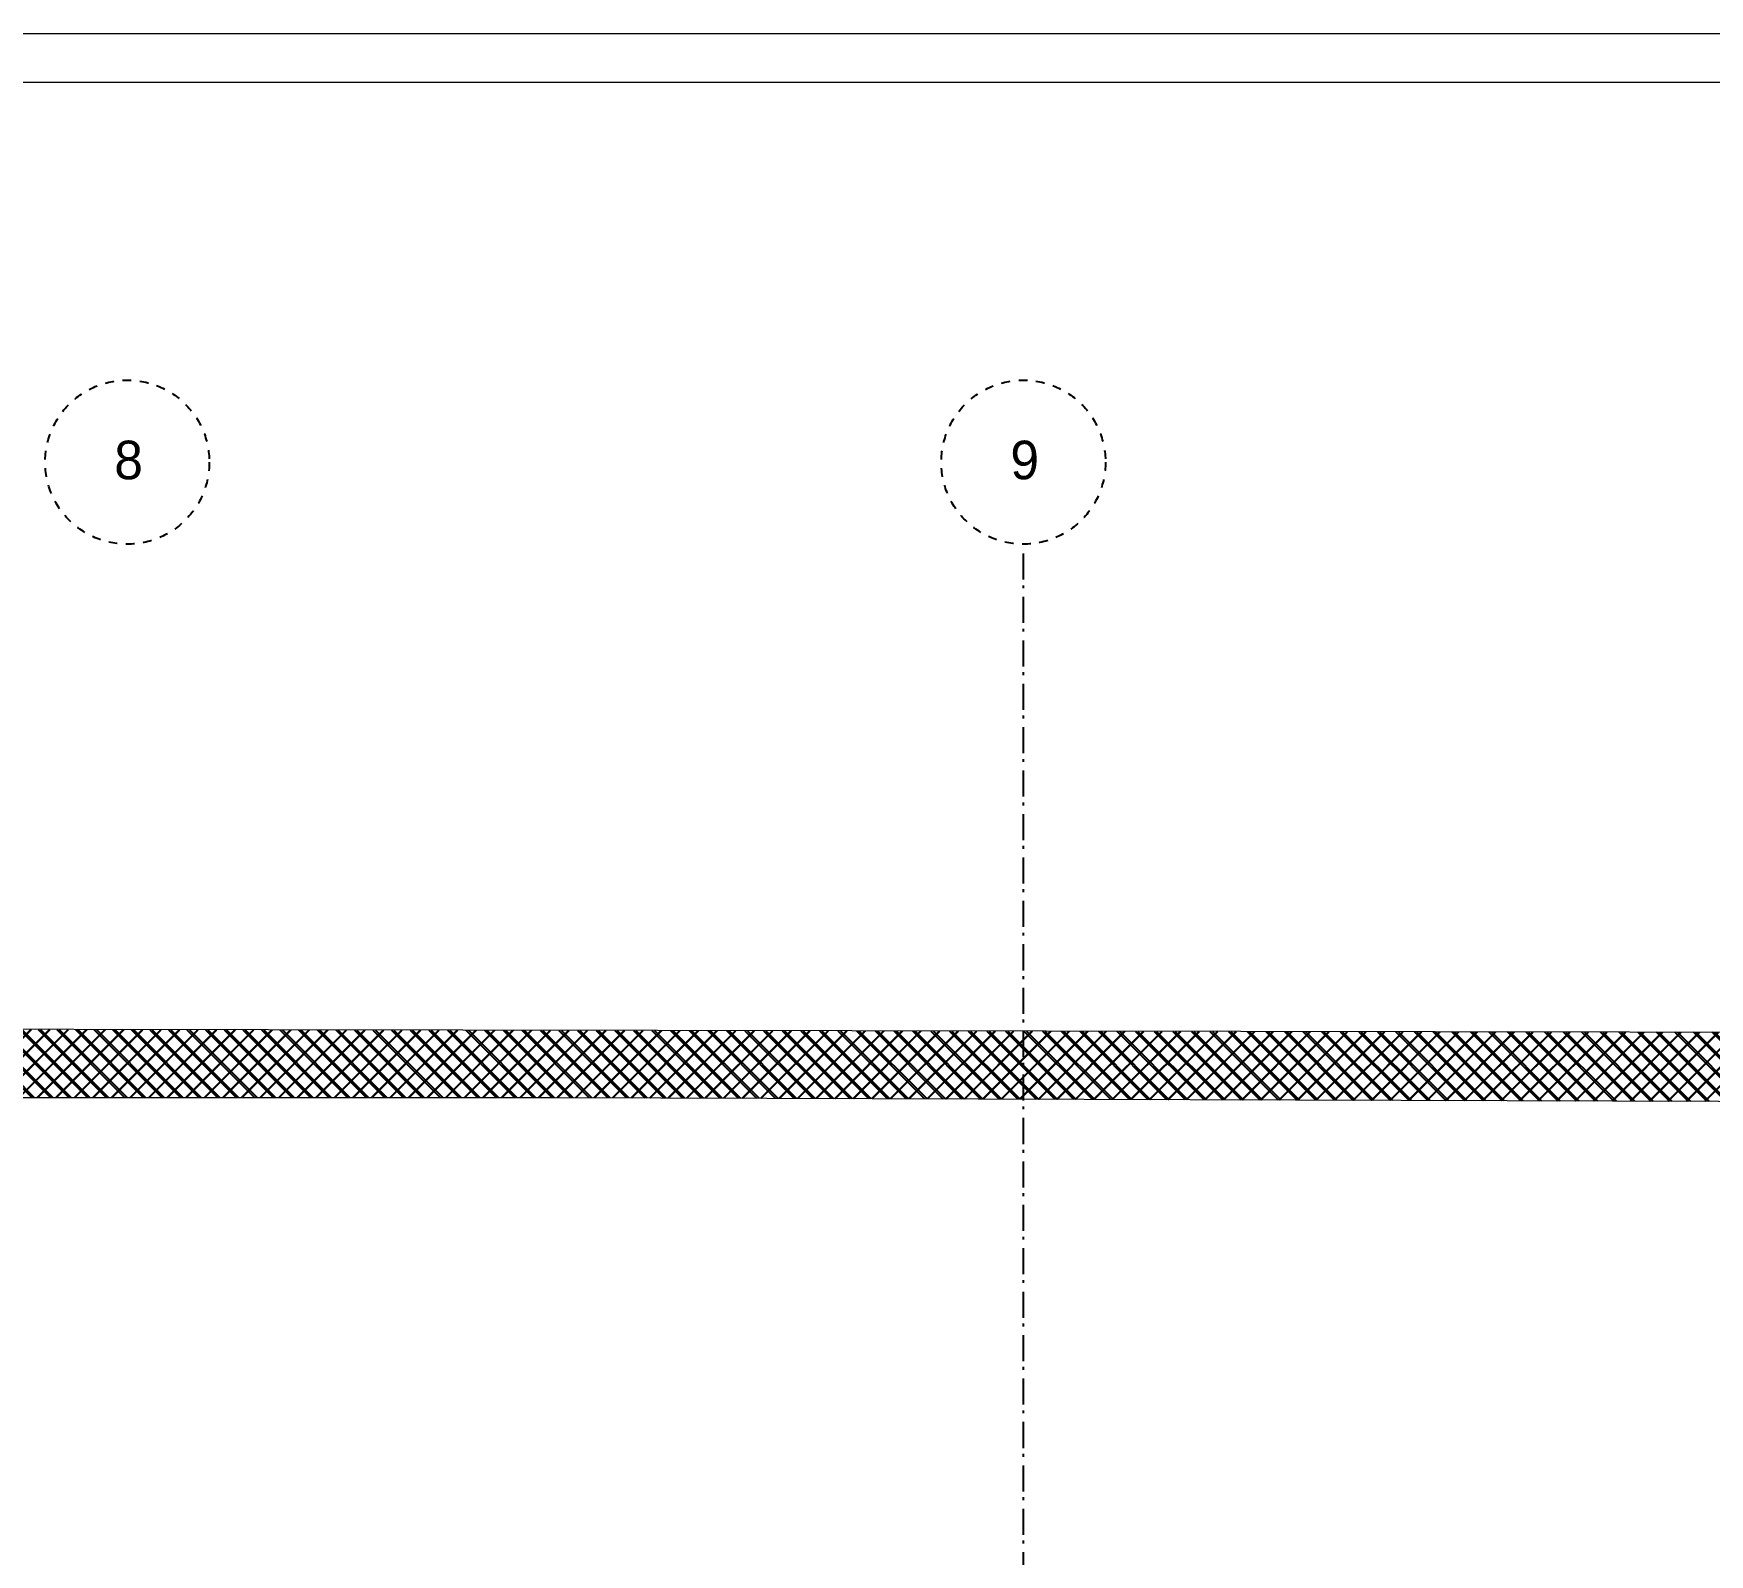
# Model space of a CAD drawing. Header units: centimetres. Extents: x 1724 to 19617, y -6503 to 8072.
# Drawn here: x 7019 to 8041, y 5205 to 6132 of the extents above; entities that cross this region are included whole.
import ezdxf

# ---------------------------------------------------------------- set-up
doc = ezdxf.new("R2010")
doc.units = ezdxf.units.CM
doc.linetypes.add('Style de ligne -6', pattern=[1.04164, 0.625, -0.20828, 0.06943, -0.13893])
doc.linetypes.add('VW-01', pattern=[0.41656, 0.20828, -0.20828])
doc.layers.add('B GÈnÈral_Hatch', color=252, linetype='Continuous')
doc.layers.add('B Général', color=252, linetype='Continuous')
doc.layers.add('prlm-ZCARTOUCHE', color=181, linetype='Continuous', lineweight=13)
doc.styles.add('Eurostile', font='Eurosti.TTF')

msp = doc.modelspace()

# ---------------------------------------------------------------- hatches: boundary and pattern name
at = {"layer": 'B GÈnÈral_Hatch', "linetype": 'Continuous'}
h = msp.add_hatch(dxfattribs=at)
h.set_pattern_fill('02_ISOLANT', color=256, style=0, pattern_type=2)
h.set_pattern_definition([(45, (-110308.095, 125967.714), (-5.65685425, 5.65685425), []), (135, (-110308.095, 125967.714), (5.65685425, 5.65685425), [])])
h.paths.add_polyline_path([(5482.406, 5520.781), (5244.537, 5519.755), (5244.537, 5477.035), (5576.233, 5479.337), (5994.006, 5482.285), (6502.006, 5483.324), (7337.176, 5483.324), (8174.901, 5480.565), (9251.208, 5481.36), (11197.093, 5482.047), (12128.011, 5477.612), (12128.009, 5477.374), (12128.145, 5522.21), (11188.006, 5523.438), (10769.506, 5523.438), (9413.613, 5520.667), (6570.006, 5525.48)])
h = msp.add_hatch(dxfattribs=at)
h.set_pattern_fill('02_ISOLANT', color=256, style=0, pattern_type=2)
h.set_pattern_definition([(45, (0, 0), (-5.6568542, 5.6568542), []), (135, (0, 0), (5.6568542, 5.6568542), [])])
h.paths.add_polyline_path([(5482.4, 5520.781), (5431.798, 5521.055), (5431.798, 5478.335), (5576.227, 5479.337), (5994, 5482.285), (6502, 5483.324), (7337.17, 5483.324), (8174.895, 5480.565), (9251.203, 5481.36), (11197.087, 5482.047), (12128.005, 5477.612), (12128.003, 5477.374), (12128.139, 5522.21), (11188, 5523.438), (10769.5, 5523.438), (9413.607, 5520.667), (6570, 5525.48)])

# ---------------------------------------------------------------- linework, layer by layer
at = {"layer": 'B Général', "linetype": 'Style de ligne -6', "ltscale": 25.4}
msp.add_line((7622.484, 3285.389), (7622.484, 5820.389), dxfattribs=at)
at = {"layer": 'B Général', "linetype": 'Continuous', "lineweight": 18, "flags": 128}
for points in [[(5482.406, 5520.781), (5244.537, 5519.755), (5244.537, 5477.035), (5576.233, 5479.337), (5994.006, 5482.285), (6502.006, 5483.324), (7337.176, 5483.324), (8174.901, 5480.565), (9251.208, 5481.36), (11197.093, 5482.047), (12128.011, 5477.612), (12128.009, 5477.374), (12128.145, 5522.21), (11188.006, 5523.438), (10769.506, 5523.438), (9413.613, 5520.667), (6570.006, 5525.48)], [(5482.4, 5520.781), (5431.798, 5521.055), (5431.798, 5478.335), (5576.227, 5479.337), (5994, 5482.285), (6502, 5483.324), (7337.17, 5483.324), (8174.895, 5480.565), (9251.203, 5481.36), (11197.087, 5482.047), (12128.005, 5477.612), (12128.003, 5477.374), (12128.139, 5522.21), (11188, 5523.438), (10769.5, 5523.438), (9413.607, 5520.667), (6570, 5525.48)]]:
    msp.add_lwpolyline(points, close=True, dxfattribs=at)
at = {"layer": 'B Général', "linetype": 'VW-01', "ltscale": 25.4}
for centre in [(7076.484, 5870.389), (7622.484, 5870.389)]:
    msp.add_circle(centre, 50, dxfattribs=at)
at = {"layer": 'prlm-ZCARTOUCHE'}
for points in [[(1732.891, 6131.57), (14012.17, 6131.57), (14012.17, 878.498), (1732.891, 878.498)], [(1754.341, 6101.831), (13971.838, 6101.831), (13971.838, 914.315), (1754.341, 914.315)]]:
    msp.add_lwpolyline(points, close=True, dxfattribs=at)

# ---------------------------------------------------------------- texts
at = {"layer": 'B Général', "char_height": 23.496, "attachment_point": 1, "line_spacing_factor": 0.895453, "style": 'Eurostile'}
for s, insert in [('8', (7068.566, 5883.478)), ('9', (7614.566, 5883.478))]:
    msp.add_mtext(s, dxfattribs=dict(at, insert=insert))

doc.saveas('drawing.dxf')
